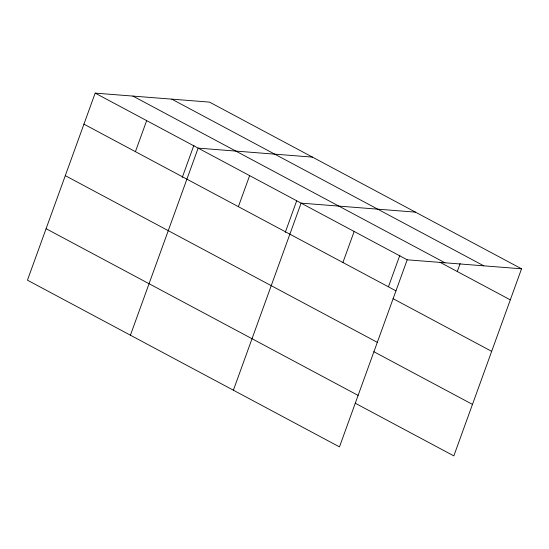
<?xml version="1.0" encoding="UTF-8"?>
<svg xmlns="http://www.w3.org/2000/svg" width="549" height="549" viewBox="0 0 549 549"><rect width="100%" height="100%" fill="white"/><g stroke="black" fill="none" stroke-linecap="round" stroke-linejoin="round"><path stroke-width="0.82" d="M521.55 268.811L209.526 102.114L95.169 93.117L27.45 280.189L339.474 446.886L407.193 259.807L521.55 268.811L453.831 455.883L355.21 403.199M135.418 151.661L146.658 120.615M182.268 177.409L193.921 145.231M130.415 335.199L198.141 148.12L312.491 157.124M238.383 206.671L249.623 175.625M285.24 232.419L296.597 201.044M233.387 390.209L301.106 203.13L415.463 212.134M342.912 262.511L354.153 231.465M388.5 286.626L399.857 255.244M457.269 271.515L460.151 263.554M171.789 99.149L483.813 265.84M132.906 96.082L444.93 262.779M440.085 262.333L510.309 299.85M95.169 93.117L407.193 259.807M83.935 124.156L395.959 290.846M393.057 298.663L491.671 351.346M65.297 175.653L377.321 342.343M373.848 351.71L472.469 404.393M46.089 228.7L358.113 395.39"/></g></svg>
